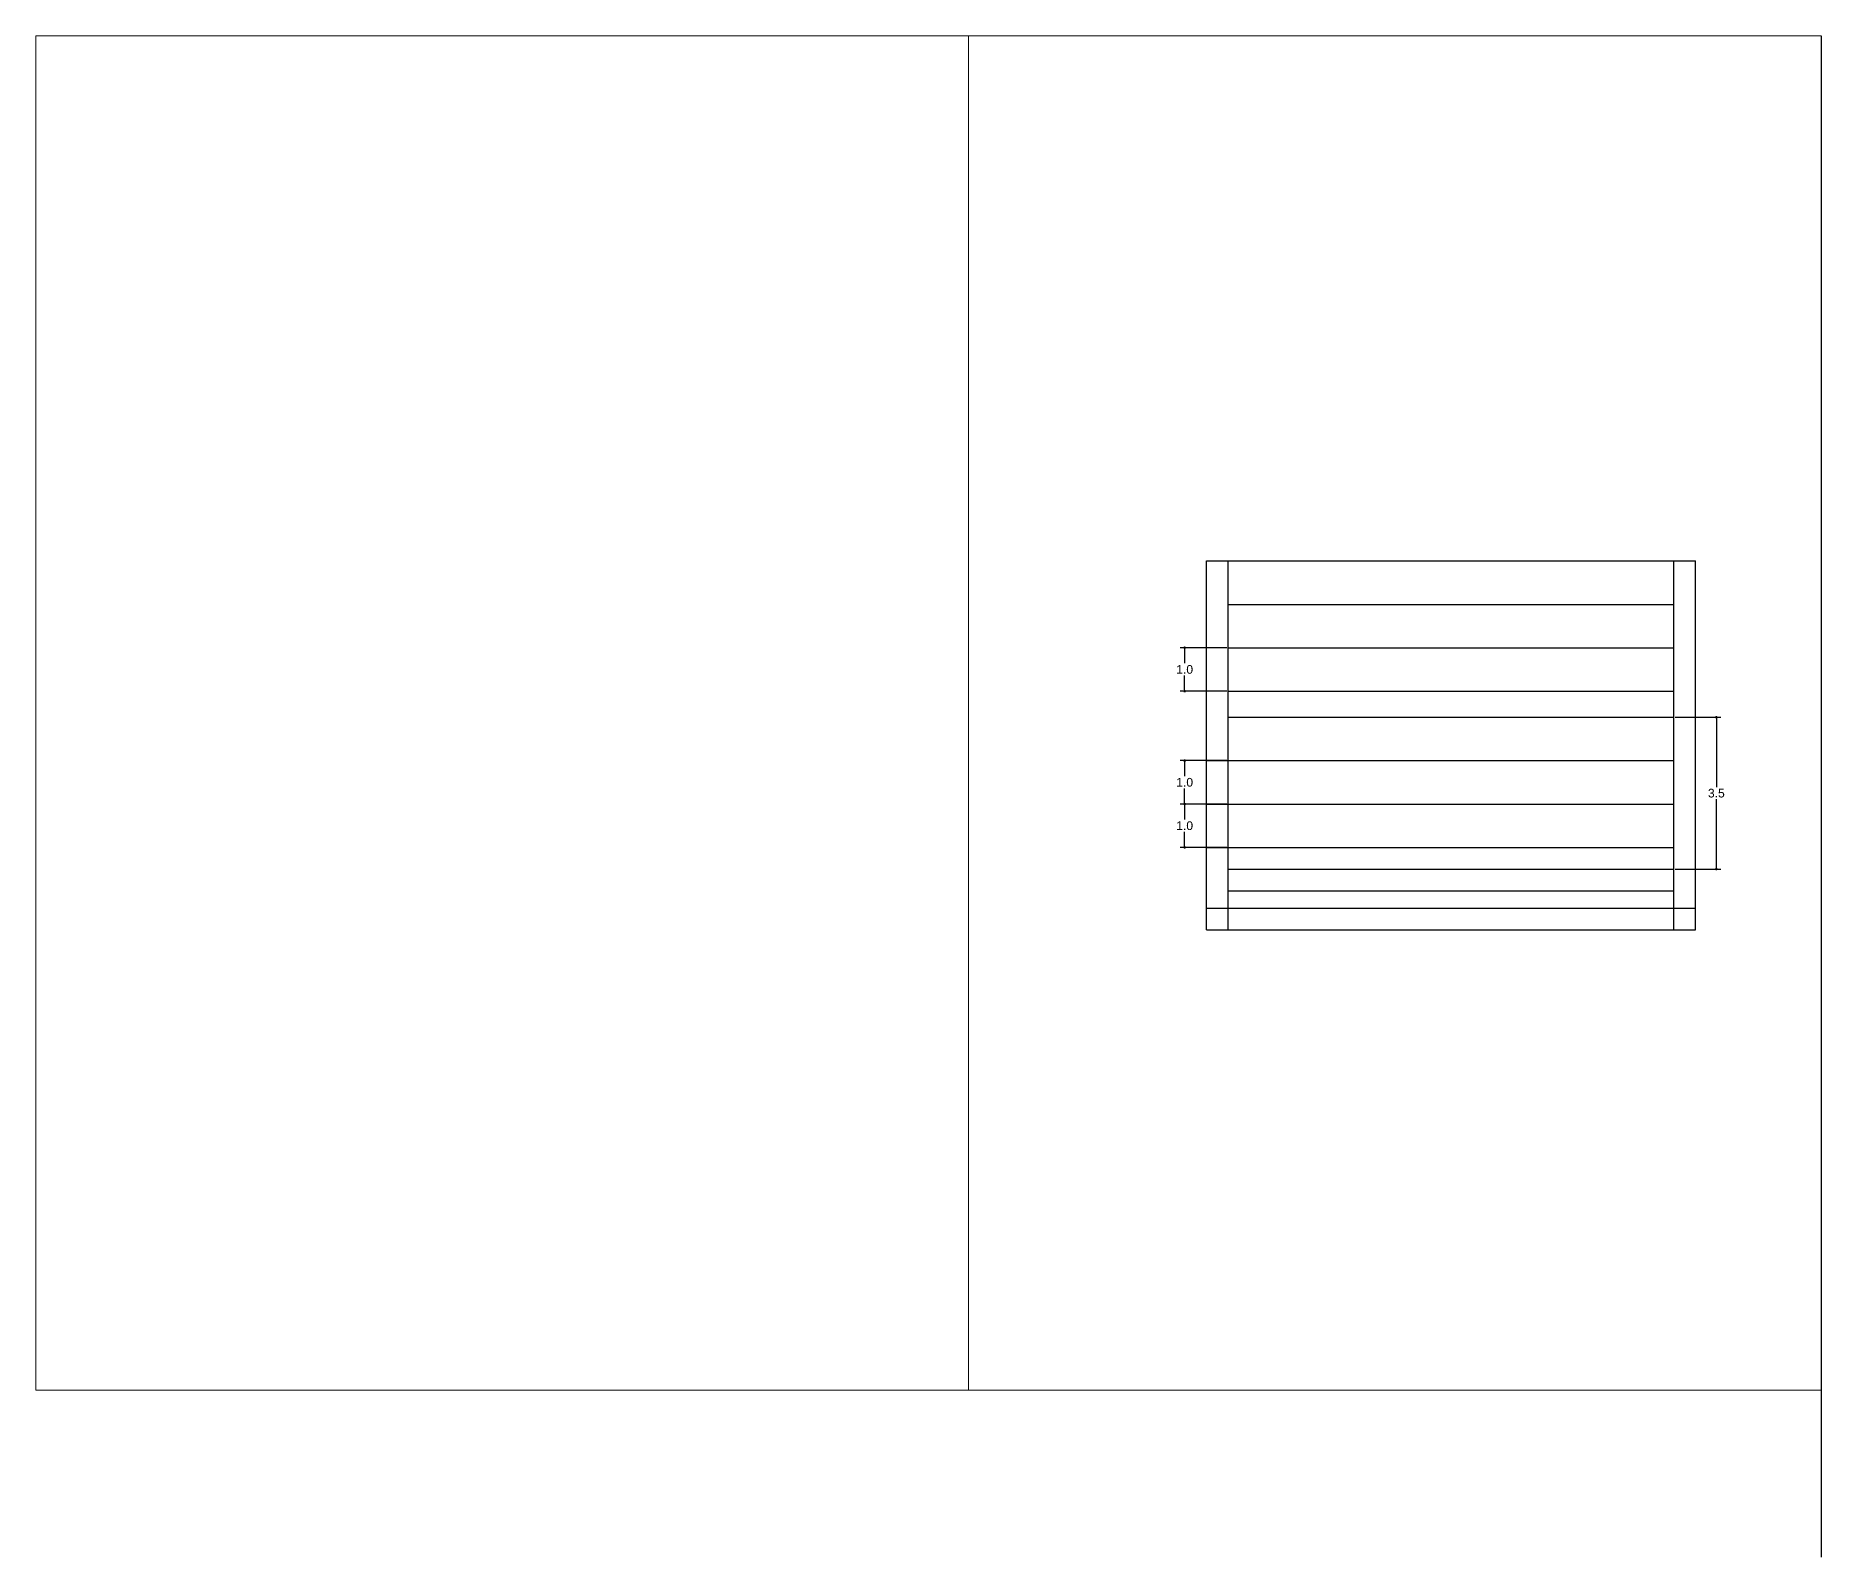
# Paper-space layout 'Layout1 (2)' of a CAD drawing. Header units: metres. Extents: x 26 to 231, y 0 to 176.
# The model-space entities are those that its viewports show. They can reach past a viewport. Long polylines and large blocks are cut down to what shows.
import ezdxf

# ---------------------------------------------------------------- set-up
doc = ezdxf.new("R2010")
doc.units = ezdxf.units.M
doc.layers.add('04_TEXT_int_sec', color=7, linetype='Continuous')
doc.layers.add('50_HS_Granular', color=8, linetype='Continuous')
doc.styles.add('Annotative', font='Arial.ttf')
doc.dimstyles.new('Annotative_RDC', dxfattribs={"dimscale": 0.15, "dimtxt": 2, "dimasz": 0.6, "dimexe": 1, "dimexo": 0.3, "dimgap": 0.4, "dimtad": 1, "dimtih": 1, "dimtoh": 1, "dimdec": 1, "dimzin": 1, "dimdsep": 46, "dimtxsty": 'Annotative', "dimblk": 'DOT', "dimblk1": 'DOT', "dimblk2": 'DOT', "dimcen": 0.01, "dimclrd": 191, "dimclre": 191, "dimclrt": 7, "dimadec": 0, "dimazin": 0, "dimtfac": 1, "dimtdec": 1, "dimtmove": 2, "dimatfit": 3, "dimldrblk": 'DOT', "dimfxl": 1, "dimtolj": 1, "dimtzin": 0, "dimarcsym": 0})

# ---------------------------------------------------------------- blocks, each defined once
blk = doc.blocks.new('_DOT')
at = {"color": 0, "linetype": 'Continuous'}
blk.add_line((-0.5, 0), (-1, 0), dxfattribs=at)
at = {"color": 0, "linetype": 'Continuous', "const_width": 0.5}
blk.add_lwpolyline([(-0.25, 0, 1), (0.25, 0, 1)], format="xyb", close=True, dxfattribs=at)
blk = doc.blocks.new('*D21')
at = {"layer": '04_TEXT_int_sec', "color": 191, "lineweight": -2, "transparency": 16777216}
for p, q in [((1629.178, 1882.292), (1628.108, 1882.292)), ((1628.208, 1882.232), (1628.208, 1881.934)), ((1629.178, 1881.292), (1628.108, 1881.292)), ((1628.208, 1881.352), (1628.208, 1881.651))]:
    blk.add_line(p, q, dxfattribs=at)
at = {"layer": 'Defpoints', "color": 0, "transparency": 16777216}
for p in [(1629.208, 1882.292), (1628.208, 1881.292), (1629.208, 1881.292)]:
    blk.add_point(p, dxfattribs=at)
at = {"layer": '04_TEXT_int_sec', "color": 191, "lineweight": -2, "transparency": 16777216, "xscale": 0.06, "yscale": 0.06, "zscale": 0.06}
for p, rotation in [((1628.208, 1882.292), 90), ((1628.208, 1881.292), 270)]:
    blk.add_blockref('_DOT', p, dxfattribs=dict(at, rotation=rotation))
at = {"layer": '04_TEXT_int_sec', "color": 7, "transparency": 16777216, "insert": (1628.208, 1881.792), "char_height": 0.2, "attachment_point": 5, "style": 'Annotative'}
blk.add_mtext('\\A1;1.0', dxfattribs=at)
blk = doc.blocks.new('*D22')
at = {"layer": '04_TEXT_int_sec', "color": 191, "lineweight": -2, "transparency": 16777216}
for p, q in [((1639.502, 1880.692), (1640.552, 1880.692)), ((1640.452, 1880.632), (1640.452, 1879.084)), ((1640.452, 1877.252), (1640.452, 1878.801)), ((1639.502, 1877.192), (1640.552, 1877.192))]:
    blk.add_line(p, q, dxfattribs=at)
at = {"layer": 'Defpoints', "color": 0, "transparency": 16777216}
for p in [(1639.472, 1880.692), (1639.472, 1877.192), (1640.452, 1877.192)]:
    blk.add_point(p, dxfattribs=at)
at = {"layer": '04_TEXT_int_sec', "color": 191, "lineweight": -2, "transparency": 16777216, "xscale": 0.06, "yscale": 0.06, "zscale": 0.06}
for p, rotation in [((1640.452, 1880.692), 90), ((1640.452, 1877.192), 270)]:
    blk.add_blockref('_DOT', p, dxfattribs=dict(at, rotation=rotation))
at = {"layer": '04_TEXT_int_sec', "color": 7, "transparency": 16777216, "insert": (1640.452, 1878.942), "char_height": 0.2, "attachment_point": 5, "style": 'Annotative'}
blk.add_mtext('\\A1;3.5', dxfattribs=at)
blk = doc.blocks.new('*D23')
at = {"layer": '04_TEXT_int_sec', "color": 191, "lineweight": -2, "transparency": 16777216}
for p, q in [((1629.178, 1879.692), (1628.108, 1879.692)), ((1628.208, 1879.632), (1628.208, 1879.334)), ((1628.208, 1878.752), (1628.208, 1879.051)), ((1629.178, 1878.692), (1628.108, 1878.692))]:
    blk.add_line(p, q, dxfattribs=at)
at = {"layer": 'Defpoints', "color": 0, "transparency": 16777216}
for p in [(1629.208, 1879.692), (1628.208, 1878.692), (1629.208, 1878.692)]:
    blk.add_point(p, dxfattribs=at)
at = {"layer": '04_TEXT_int_sec', "color": 191, "lineweight": -2, "transparency": 16777216, "xscale": 0.06, "yscale": 0.06, "zscale": 0.06}
for p, rotation in [((1628.208, 1879.692), 90), ((1628.208, 1878.692), 270)]:
    blk.add_blockref('_DOT', p, dxfattribs=dict(at, rotation=rotation))
at = {"layer": '04_TEXT_int_sec', "color": 7, "transparency": 16777216, "insert": (1628.208, 1879.192), "char_height": 0.2, "attachment_point": 5, "style": 'Annotative'}
blk.add_mtext('\\A1;1.0', dxfattribs=at)
blk = doc.blocks.new('*D24')
at = {"layer": '04_TEXT_int_sec', "color": 191, "lineweight": -2, "transparency": 16777216}
for p, q in [((1629.178, 1878.692), (1628.108, 1878.692)), ((1628.208, 1878.632), (1628.208, 1878.334)), ((1628.208, 1877.752), (1628.208, 1878.051)), ((1629.178, 1877.692), (1628.108, 1877.692))]:
    blk.add_line(p, q, dxfattribs=at)
at = {"layer": 'Defpoints', "color": 0, "transparency": 16777216}
for p in [(1629.208, 1878.692), (1628.208, 1877.692), (1629.208, 1877.692)]:
    blk.add_point(p, dxfattribs=at)
at = {"layer": '04_TEXT_int_sec', "color": 191, "lineweight": -2, "transparency": 16777216, "xscale": 0.06, "yscale": 0.06, "zscale": 0.06}
for p, rotation in [((1628.208, 1878.692), 90), ((1628.208, 1877.692), 270)]:
    blk.add_blockref('_DOT', p, dxfattribs=dict(at, rotation=rotation))
at = {"layer": '04_TEXT_int_sec', "color": 7, "transparency": 16777216, "insert": (1628.208, 1878.192), "char_height": 0.2, "attachment_point": 5, "style": 'Annotative'}
blk.add_mtext('\\A1;1.0', dxfattribs=at)

msp = doc.modelspace()

# ---------------------------------------------------------------- linework, layer by layer
for p, q in [((1628.708, 1884.292), (1639.972, 1884.292)), ((1628.708, 1875.792), (1628.708, 1884.292)), ((1629.208, 1875.792), (1629.208, 1884.292)), ((1639.472, 1875.792), (1639.472, 1884.292)), ((1639.972, 1875.792), (1639.972, 1884.292)), ((1629.208, 1883.292), (1639.472, 1883.292)), ((1629.208, 1882.292), (1639.472, 1882.292)), ((1629.208, 1881.292), (1639.472, 1881.292)), ((1629.208, 1880.692), (1639.472, 1880.692)), ((1628.708, 1879.692), (1639.472, 1879.692)), ((1628.708, 1878.692), (1639.472, 1878.692)), ((1628.708, 1877.692), (1639.472, 1877.692)), ((1629.208, 1877.192), (1639.472, 1877.192)), ((1629.208, 1876.692), (1639.472, 1876.692)), ((1629.208, 1876.292), (1639.472, 1876.292))]:
    msp.add_line(p, q)
at = {"layer": '04_TEXT_int_sec'}
for p, q in [((1628.708, 1876.292), (1639.972, 1876.292)), ((1628.708, 1875.792), (1639.972, 1875.792))]:
    msp.add_line(p, q, dxfattribs=at)

# ---------------------------------------------------------------- dimensions: what is measured, and where the dimension line sits
for base, p1, p2, picture, middle in [((1628.208, 1881.292), (1629.208, 1882.292), (1629.208, 1881.292), '*D21', (1628.208, 1881.792)), ((1640.452, 1877.192), (1639.472, 1880.692), (1639.472, 1877.192), '*D22', (1640.452, 1878.942)), ((1628.208, 1878.692), (1629.208, 1879.692), (1629.208, 1878.692), '*D23', (1628.208, 1879.192)), ((1628.208, 1877.692), (1629.208, 1878.692), (1629.208, 1877.692), '*D24', (1628.208, 1878.192))]:
    dim = msp.add_linear_dim(base=base, p1=p1, p2=p2, angle=90, dimstyle='Annotative_RDC', dxfattribs=at)
    dim.commit()
    dim.dimension.update_dxf_attribs({"geometry": picture, "text_midpoint": middle})

psp = doc.layouts.new('Layout1 (2)')

# ---------------------------------------------------------------- linework, layer by layer
at = {"layer": '50_HS_Granular'}
psp.add_line((231.3, 175.5), (231.3, 0.24), dxfattribs=at)

# ---------------------------------------------------------------- viewports
at = {"layer": '50_HS_Granular', "view_target_point": (1590.038, 2043.943)}
psp.add_viewport(center=(79.4, 97.5), size=(107.41, 156), view_center_point=(-3.797, -280.59), view_height=50.8439, dxfattribs=at)
at = {"layer": '50_HS_Granular'}
psp.add_viewport(center=(182.2, 97.5), size=(98.19, 156), view_center_point=(1633.049, 1880.792), view_height=31.2, status=3, dxfattribs=at)

doc.saveas('drawing.dxf')
